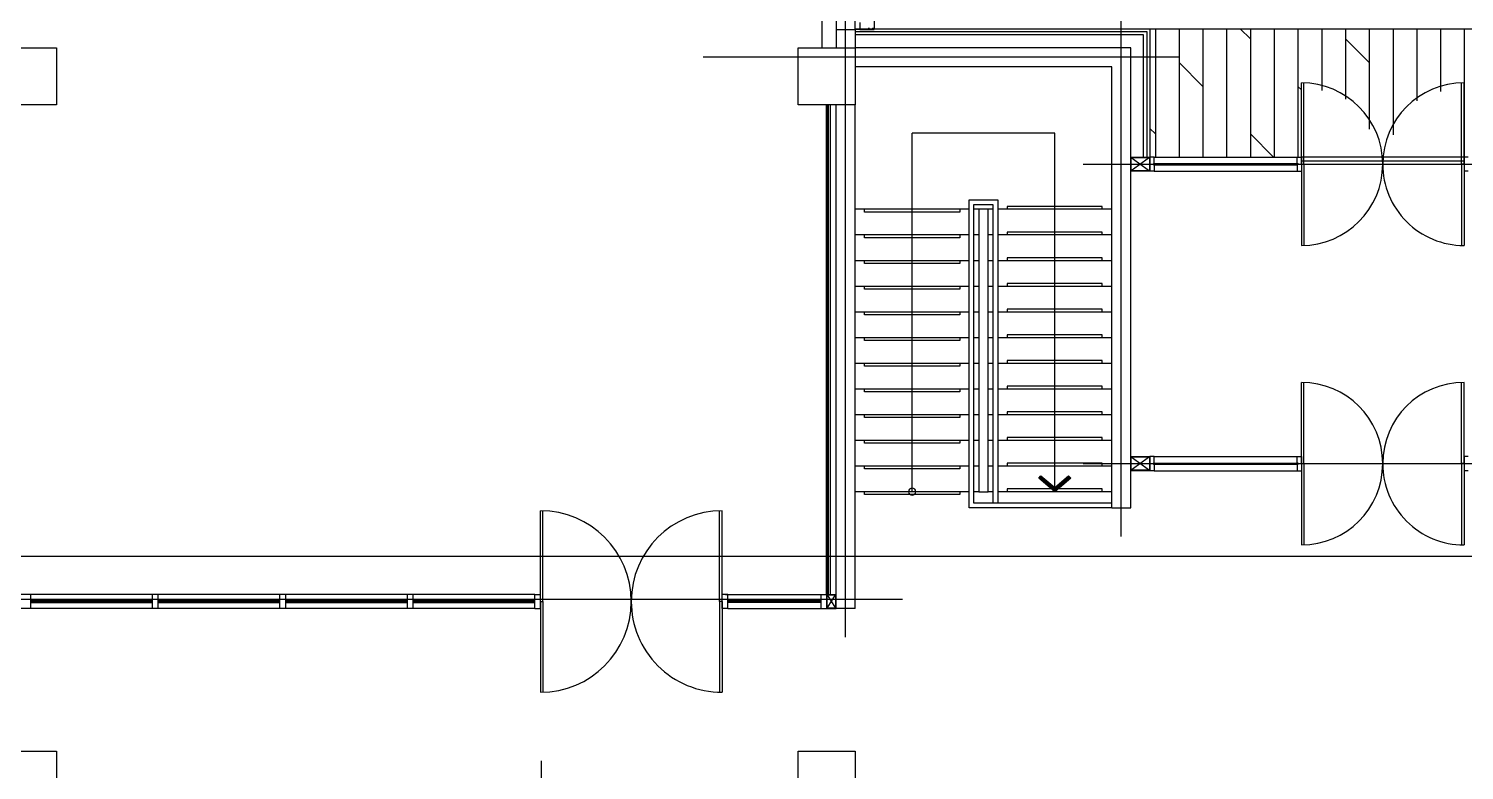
# Model space of a CAD drawing. Header units: millimetres. Extents: x 0 to 356400, y 0 to 68257.
# Drawn here: x 65774 to 66378, y 6710 to 7022 of the extents above; entities that cross this region are included whole.
import ezdxf

# ---------------------------------------------------------------- set-up
doc = ezdxf.new("R2010")
doc.units = ezdxf.units.MM
doc.header["$LTSCALE"] = 75
doc.layers.add('8', color=8, linetype='Continuous')
doc.layers.add('G(그리드1)', color=185, linetype='Continuous', plot=False)

# ---------------------------------------------------------------- blocks, each defined once
blk = doc.blocks.new('G$C7369CDF7')
at = {"layer": '8'}
for p, q in [((10055, 40150), (10055, 46550)), ((13205, 40150), (13205, 46547)), ((8630, 37950), (8630, 45750)), ((8630, 37950), (8630, 45750)), ((8630, 44158), (9980, 44158)), ((10055, 44155), (9200, 44155)), ((10055, 44130), (9201, 44130)), ((9980, 44200), (9980, 44155)), ((9980, 44155), (9980, 42445)), ((9980, 44155), (10130, 44155)), ((10025, 44155), (10025, 42445)), ((10055, 44155), (10055, 44130)), ((10055, 44155), (10910, 44155)), ((10055, 44130), (10910, 44130)), ((10130, 44200), (10130, 44155)), ((13205, 44155), (12350, 44155)), ((13205, 44130), (12351, 44130)), ((13130, 44200), (13130, 44155)), ((13130, 44155), (13280, 44155)), ((13205, 44155), (13205, 44130)), ((13205, 44155), (14060, 44155)), ((13205, 44130), (14060, 44130)), ((13280, 44200), (13280, 44155)), ((8630, 43908), (9289, 43908)), ((8630, 43658), (9388, 43658)), ((8630, 43408), (9748, 43408)), ((8630, 43158), (9688, 43158)), ((8737, 42908), (8987, 43158)), ((8630, 42908), (9372, 42908)), ((8630, 42658), (9279, 42658)), ((10055, 42445), (9200, 42445)), ((10055, 42470), (9201, 42470)), ((9237, 42408), (9274, 42445)), ((9980, 42400), (9980, 42445)), ((9980, 42445), (10130, 42445)), ((10055, 42445), (10055, 42470)), ((10055, 42470), (10910, 42470)), ((10055, 42445), (10910, 42445)), ((10130, 42400), (10130, 42445)), ((13205, 42445), (12350, 42445)), ((13205, 42470), (12351, 42470)), ((13130, 42400), (13130, 42445)), ((13130, 42445), (13280, 42445)), ((13205, 42445), (13205, 42470)), ((13205, 42470), (14060, 42470)), ((13205, 42445), (14060, 42445)), ((13280, 42400), (13280, 42445)), ((8630, 42408), (9980, 42408)), ((10046, 42400), (9980, 42400)), ((9980, 40895), (9980, 42400)), ((10045, 42400), (10047, 42397)), ((10046, 42400), (10048, 42406)), ((10047, 42397), (10048, 42397)), ((10048, 42406), (10063, 42406)), ((10048, 42397), (10049, 42396)), ((10049, 40892), (10049, 42403)), ((10049, 42403), (10061, 42403)), ((10049, 42403), (10061, 42403)), ((10061, 40892), (10061, 42403)), ((10063, 42397), (10061, 42396)), ((10064, 42400), (10063, 42406)), ((10064, 42397), (10063, 42397)), ((10064, 42400), (10130, 42400)), ((10065, 42400), (10064, 42397)), ((10130, 40895), (10130, 42400)), ((13196, 42400), (13130, 42400)), ((13130, 40895), (13130, 42400)), ((13195, 42400), (13197, 42397)), ((13196, 42400), (13198, 42406)), ((13197, 42397), (13198, 42397)), ((13198, 42406), (13213, 42406)), ((13198, 42397), (13199, 42396)), ((13199, 40892), (13199, 42403)), ((13199, 42403), (13211, 42403)), ((13199, 42403), (13211, 42403)), ((13211, 40892), (13211, 42403)), ((13213, 42397), (13211, 42396)), ((13214, 42400), (13213, 42406)), ((13214, 42397), (13213, 42397)), ((13214, 42400), (13280, 42400)), ((13215, 42400), (13214, 42397)), ((13280, 40895), (13280, 42400)), ((8630, 42158), (9980, 42158)), ((9737, 41908), (9980, 42151)), ((8630, 41908), (9980, 41908)), ((8630, 41801), (8737, 41908)), ((8630, 41658), (9980, 41658)), ((8630, 41408), (9980, 41408)), ((8987, 41158), (9237, 41408)), ((8630, 41158), (9980, 41158)), ((8930, 41150), (8930, 36150)), ((8630, 40908), (9980, 40908)), ((8630, 38490), (8630, 40850)), ((8630, 40850), (9980, 40850)), ((8660, 40820), (9980, 40820)), ((8660, 38490), (8660, 40820)), ((9980, 40785), (8695, 40785)), ((8695, 40785), (8695, 38490)), ((9679, 40850), (9737, 40908)), ((10046, 40895), (9980, 40895)), ((9980, 40895), (9980, 40850)), ((9980, 40850), (10130, 40850)), ((9980, 40650), (9980, 40850)), ((9980, 40850), (10130, 40850)), ((9985, 40655), (10125, 40845)), ((9985, 40845), (10125, 40655)), ((9985, 40845), (10125, 40845)), ((9985, 40655), (9985, 40845)), ((10045, 40895), (10047, 40898)), ((10046, 40895), (10048, 40889)), ((10047, 40898), (10048, 40898)), ((10048, 40898), (10049, 40899)), ((10048, 40889), (10063, 40889)), ((10049, 40892), (10061, 40892)), ((10063, 40898), (10061, 40899)), ((10064, 40898), (10063, 40898)), ((10064, 40895), (10063, 40889)), ((10065, 40895), (10064, 40898)), ((10064, 40895), (10130, 40895)), ((10125, 40845), (10125, 40655)), ((10130, 40895), (10130, 40850)), ((10130, 40850), (10130, 40650)), ((13196, 40895), (13130, 40895)), ((13130, 40895), (13130, 40850)), ((13130, 40850), (13280, 40850)), ((13130, 40650), (13130, 40850)), ((13130, 40850), (13280, 40850)), ((13135, 40655), (13275, 40845)), ((13135, 40845), (13275, 40655)), ((13135, 40845), (13275, 40845)), ((13135, 40655), (13135, 40845)), ((13195, 40895), (13197, 40898)), ((13196, 40895), (13198, 40889)), ((13197, 40898), (13198, 40898)), ((13198, 40898), (13199, 40899)), ((13198, 40889), (13213, 40889)), ((13199, 40892), (13211, 40892)), ((13213, 40898), (13211, 40899)), ((13214, 40898), (13213, 40898)), ((13214, 40895), (13213, 40889)), ((13215, 40895), (13214, 40898)), ((13214, 40895), (13280, 40895)), ((13275, 40845), (13275, 40655)), ((13280, 40895), (13280, 40850)), ((13280, 40850), (13280, 40650)), ((13670, 40650), (8830, 40650)), ((8830, 40650), (8830, 38490)), ((10130, 40650), (9980, 40650)), ((10125, 40655), (9985, 40655)), ((13280, 40650), (13130, 40650)), ((13275, 40655), (13135, 40655)), ((13670, 40450), (13670, 40650)), ((13970, 40550), (8330, 40550)), ((13670, 40450), (9030, 40450)), ((9030, 40450), (9030, 38490)), ((10530, 40350), (10500, 40350)), ((10500, 40350), (10500, 39350)), ((10530, 40450), (10530, 39250)), ((10800, 40350), (10770, 40350)), ((10770, 40350), (10770, 39350)), ((10800, 40450), (10800, 39250)), ((11070, 40350), (11040, 40350)), ((11040, 40350), (11040, 39350)), ((11070, 40450), (11070, 39250)), ((11340, 40350), (11310, 40350)), ((11310, 40350), (11310, 39350)), ((11340, 40450), (11340, 39250)), ((11610, 40350), (11580, 40350)), ((11580, 40350), (11580, 39350)), ((11610, 40450), (11610, 39250)), ((11880, 40350), (11850, 40350)), ((11850, 40350), (11850, 39350)), ((11880, 40450), (11880, 39250)), ((12150, 40350), (12120, 40350)), ((12120, 40350), (12120, 39350)), ((12150, 40450), (12150, 39250)), ((12420, 40350), (12390, 40350)), ((12390, 40350), (12390, 39350)), ((12420, 40450), (12420, 39250)), ((12690, 40350), (12660, 40350)), ((12660, 40350), (12660, 39350)), ((12690, 40450), (12690, 39250)), ((12960, 40350), (12930, 40350)), ((12930, 40350), (12930, 39350)), ((12960, 40450), (12960, 39250)), ((13230, 40350), (13200, 40350)), ((13200, 40350), (13200, 39350)), ((13230, 40450), (13230, 39250)), ((13500, 40350), (13470, 40350)), ((13470, 40350), (13470, 39350)), ((13500, 40450), (13500, 39250)), ((13620, 40450), (13620, 39000)), ((13670, 40450), (13670, 38950)), ((13333, 39996), (13358, 40018)), ((13358, 40018), (13500, 39850)), ((13456, 39850), (13333, 39996)), ((13500, 39850), (9730, 39850)), ((9730, 39850), (9730, 38350)), ((13333, 39704), (13456, 39850)), ((13500, 39850), (13358, 39682)), ((13358, 39682), (13333, 39704)), ((10500, 39350), (10530, 39350)), ((10770, 39350), (10800, 39350)), ((11040, 39350), (11070, 39350)), ((11310, 39350), (11340, 39350)), ((11580, 39350), (11610, 39350)), ((11850, 39350), (11880, 39350)), ((12120, 39350), (12150, 39350)), ((12390, 39350), (12420, 39350)), ((12660, 39350), (12690, 39350)), ((12930, 39350), (12960, 39350)), ((13200, 39350), (13230, 39350)), ((13470, 39350), (13500, 39350)), ((10430, 38950), (10430, 39250)), ((10430, 39250), (13620, 39250)), ((10480, 39000), (10480, 39200)), ((10480, 39200), (13620, 39200)), ((10530, 39200), (10530, 39150)), ((10530, 39200), (10530, 39150)), ((13500, 39150), (10530, 39150)), ((10530, 39150), (10530, 39050)), ((10800, 39200), (10800, 39150)), ((11070, 39200), (11070, 39150)), ((11340, 39200), (11340, 39150)), ((11610, 39200), (11610, 39150)), ((11880, 39200), (11880, 39150)), ((12150, 39200), (12150, 39150)), ((12420, 39200), (12420, 39150)), ((12420, 39200), (12420, 39150)), ((12690, 39200), (12690, 39150)), ((12960, 39200), (12960, 39150)), ((13230, 39200), (13230, 39150)), ((13500, 39200), (13500, 39150)), ((13500, 39050), (13500, 39150)), ((13620, 39200), (13620, 39000)), ((13620, 39000), (10480, 39000)), ((10530, 39050), (10530, 39000)), ((10530, 39050), (10530, 39000)), ((10530, 39050), (13500, 39050)), ((10800, 39050), (10800, 39000)), ((11070, 39050), (11070, 39000)), ((11340, 39050), (11340, 39000)), ((11610, 39050), (11610, 39000)), ((11880, 39050), (11880, 39000)), ((12150, 39050), (12150, 39000)), ((12420, 39050), (12420, 39000)), ((12420, 39050), (12420, 39000)), ((12690, 39050), (12690, 39000)), ((12960, 39050), (12960, 39000)), ((12960, 39050), (12960, 39000)), ((13230, 39050), (13230, 39000)), ((13500, 39050), (13500, 39000)), ((13670, 38950), (10430, 38950)), ((10530, 38950), (10530, 37750)), ((10530, 38850), (10560, 38850)), ((10560, 38850), (10560, 37850)), ((10800, 38950), (10800, 37750)), ((10800, 38850), (10830, 38850)), ((10830, 38850), (10830, 37850)), ((11070, 38950), (11070, 37750)), ((11070, 38850), (11100, 38850)), ((11100, 38850), (11100, 37850)), ((11340, 38950), (11340, 37750)), ((11340, 38850), (11370, 38850)), ((11370, 38850), (11370, 37850)), ((11610, 38950), (11610, 37750)), ((11610, 38850), (11640, 38850)), ((11640, 38850), (11640, 37850)), ((11880, 38950), (11880, 37750)), ((11880, 38850), (11910, 38850)), ((11910, 38850), (11910, 37850)), ((12150, 38950), (12150, 37750)), ((12150, 38850), (12180, 38850)), ((12180, 38850), (12180, 37850)), ((12420, 38950), (12420, 37750)), ((12420, 38850), (12450, 38850)), ((12450, 38850), (12450, 37850)), ((12690, 38950), (12690, 37750)), ((12690, 38850), (12720, 38850)), ((12720, 38850), (12720, 37850)), ((12960, 38950), (12960, 37750)), ((12960, 38850), (12990, 38850)), ((12990, 38850), (12990, 37850)), ((13230, 38950), (13230, 37750)), ((13230, 38850), (13260, 38850)), ((13260, 38850), (13260, 37850)), ((13500, 38950), (13500, 37750)), ((13500, 38850), (13530, 38850)), ((13530, 38850), (13530, 37850)), ((8630, 37750), (8630, 38490)), ((8660, 37750), (8660, 38490)), ((8695, 38490), (8695, 37750)), ((8830, 38490), (8830, 37750)), ((9030, 38490), (9030, 37750)), ((13500, 38350), (9730, 38350)), ((14630, 15770), (14630, 38250)), ((2220, 37950), (8630, 37950)), ((8430, 37950), (8630, 37950)), ((8430, 37950), (8630, 37950)), ((8565, 37950), (8630, 37950)), ((8620, 37936), (8630, 37936)), ((8630, 37949), (8624, 37949)), ((8630, 37938), (8625, 37938)), ((8630, 37950), (8630, 37949)), ((8630, 37936), (8630, 37938)), ((8630, 37896), (8630, 37929)), ((8635, 37800), (8635, 37950)), ((8640, 37950), (8640, 37750)), ((8640, 37800), (8640, 37950)), ((8565, 37800), (8630, 37800)), ((8621, 37896), (8630, 37896)), ((8630, 37896), (8621, 37896)), ((8630, 37800), (8630, 37896)), ((10560, 37850), (10530, 37850)), ((10830, 37850), (10800, 37850)), ((11100, 37850), (11070, 37850)), ((11370, 37850), (11340, 37850)), ((11640, 37850), (11610, 37850)), ((11910, 37850), (11880, 37850)), ((12180, 37850), (12150, 37850)), ((12450, 37850), (12420, 37850)), ((12720, 37850), (12690, 37850)), ((12990, 37850), (12960, 37850)), ((13260, 37850), (13230, 37850)), ((13530, 37850), (13500, 37850)), ((15030, 37650), (530, 37650)), ((8640, 37750), (2220, 37750)), ((8640, 37750), (8830, 37750)), ((8640, 37550), (8640, 37750)), ((8830, 37750), (9430, 37750)), ((8830, 37150), (8830, 37750)), ((8830, 37150), (8830, 37750)), ((8830, 37750), (9430, 37750)), ((14730, 37750), (9430, 37750)), ((9430, 37750), (9430, 37150)), ((9430, 37750), (9430, 37150)), ((14730, 37750), (14730, 37550)), ((16230, 37150), (16230, 37750)), ((16230, 37750), (16830, 37750)), ((2220, 37550), (8640, 37550)), ((8640, 37550), (8830, 37550)), ((8830, 37400), (8830, 37550)), ((14730, 37550), (9430, 37550)), ((14580, 37490), (9430, 37490)), ((14580, 37470), (9430, 37470)), ((14580, 37460), (9430, 37460)), ((14580, 37450), (9430, 37450)), ((14580, 37450), (14580, 37550)), ((14580, 36388), (14580, 37450)), ((14580, 37450), (14730, 37450)), ((14725, 37455), (14585, 37545)), ((14585, 37455), (14725, 37545)), ((14585, 37545), (14725, 37545)), ((14585, 37455), (14585, 37545)), ((14725, 37455), (14585, 37455)), ((14725, 37545), (14725, 37455)), ((14730, 37450), (14730, 37550)), ((14730, 36410), (14730, 37450)), ((2030, 37400), (8830, 37400)), ((14580, 37390), (14730, 37390)), ((14643, 37390), (14643, 36410)), ((14655, 37390), (14655, 36410)), ((14667, 37390), (14667, 36410)), ((9430, 37150), (8830, 37150)), ((9430, 37150), (8830, 37150)), ((16830, 37150), (16230, 37150)), ((14580, 36410, -103000), (14580, 36350, -103000)), ((14730, 36410, -103000), (14580, 36410, -103000)), ((14730, 36410, -103000), (14730, 36350, -103000)), ((14655, 36350, -103000), (13700, 36350, -103000)), ((14655, 36325, -103000), (13701, 36325, -103000)), ((14730, 36350, -103000), (14580, 36350, -103000)), ((14655, 36350, -103000), (15610, 36350, -103000)), ((14655, 36350, -103000), (14655, 36325, -103000)), ((14655, 36325, -103000), (15610, 36325, -103000)), ((14655, 34440, -103000), (13700, 34440, -103000)), ((14655, 34465, -103000), (13701, 34465, -103000)), ((14580, 34380, -103000), (14580, 34440, -103000)), ((14730, 34440, -103000), (14580, 34440, -103000)), ((14655, 34465, -103000), (15610, 34465, -103000)), ((14655, 34440, -103000), (14655, 34465, -103000)), ((14655, 34440, -103000), (15610, 34440, -103000)), ((14730, 34380, -103000), (14730, 34440, -103000)), ((21285, 34450), (16330, 34450)), ((14580, 34380), (14580, 20550)), ((14730, 34380, -103000), (14580, 34380, -103000)), ((14643, 33100), (14643, 34380)), ((14655, 33100), (14655, 34380)), ((14667, 33100), (14667, 34380)), ((14730, 34380), (14730, 20550)), ((14730, 33100), (14580, 33100)), ((14730, 33040), (14580, 33040)), ((14643, 31760), (14643, 33040)), ((14655, 31760), (14655, 33040)), ((14667, 31760), (14667, 33040)), ((14730, 31760), (14580, 31760)), ((14730, 31700), (14580, 31700)), ((14643, 30420), (14643, 31700)), ((14655, 30420), (14655, 31700)), ((14667, 30420), (14667, 31700)), ((14730, 30420), (14580, 30420)), ((14730, 30360), (14580, 30360)), ((14643, 29080), (14643, 30360)), ((14655, 29080), (14655, 30360)), ((14667, 29080), (14667, 30360)), ((8830, 28750), (8830, 29350)), ((8830, 29350), (9430, 29350)), ((9430, 29350), (9430, 28750)), ((16230, 28750), (16230, 29350)), ((16230, 29350), (16830, 29350)), ((14730, 29080), (14580, 29080))]:
    blk.add_line(p, q, dxfattribs=at)
for centre, radius, start, end in [((10055, 44155), 855, 180, 270), ((10055, 44155), 855, 270, 0), ((13205, 44155), 855, 180, 270), ((13205, 44155), 855, 270, 0), ((10055, 42445), 855, 90, 180), ((10055, 42445), 855, 0, 90), ((13205, 42445), 855, 90, 180), ((13205, 42445), 855, 0, 90), ((13500, 38350), 37.5, 0, 180), ((13500, 38350), 37.5, 180, 0), ((8629, 37929), 1, 0, 90), ((14655, 36350, -103000), 955, 180, 270), ((14655, 36350, -103000), 955, 270, 0), ((14655, 34440, -103000), 955, 90, 180), ((14655, 34440, -103000), 955, 0, 90)]:
    blk.add_arc(centre, radius, start, end, dxfattribs=at)
for points in [[(13456, 39850), (13500, 39850), (13333, 39996), (13358, 40018)], [(13333, 39704), (13358, 39682), (13456, 39850), (13500, 39850)]]:
    blk.add_solid(points, dxfattribs=at)

msp = doc.modelspace()

# ---------------------------------------------------------------- linework, layer by layer
at = {"layer": 'G(그리드1)'}
for points in [[(80125, 59300), (53525, 59300), (53525, 6800), (80125, 6800)], [(80125, 59300), (56225, 59300), (56225, 6800), (80125, 6800)]]:
    msp.add_lwpolyline(points, close=True, dxfattribs=at)

# ---------------------------------------------------------------- block references
at = {"xscale": 0.04000000000000001, "yscale": 0.04000000000000001, "zscale": 0.04000000000000001, "rotation": 270}
msp.add_blockref('G$C7369CDF7', (64612.17, 7367.09), dxfattribs=at)

doc.saveas('drawing.dxf')
